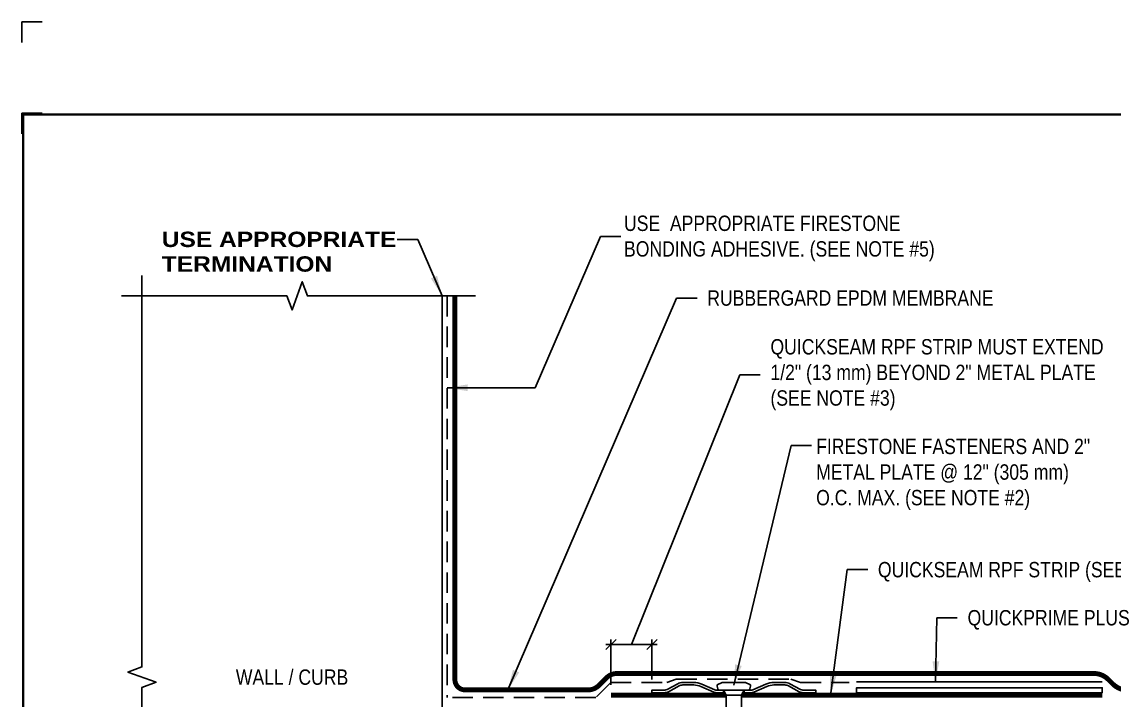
# Model space of a CAD drawing. Header units: inches. Extents: x 99.4 to 119.5, y -89.4 to -72.6.
# Drawn here: x 99.45 to 112.79, y -80.9 to -72.62 of the extents above; entities that cross this region are included whole.
import ezdxf
from ezdxf.enums import TextEntityAlignment as Align

# ---------------------------------------------------------------- set-up
doc = ezdxf.new("R2010")
doc.units = ezdxf.units.IN
doc.header["$MEASUREMENT"] = 0
doc.linetypes.add('HIDDEN', pattern=[0.375, 0.25, -0.125])
doc.layers.get('0').update_dxf_attribs({"linetype": 'CONTINUOUS'})
doc.layers.get('DEFPOINTS').update_dxf_attribs({"linetype": 'CONTINUOUS'})
for name, color, linetype in [('FSBP-ACCESSORY-FIRESTONE', 7, 'CONTINUOUS'), ('FSBP-ADHESIVE', 1, 'HIDDEN'), ('FSBP-ANNO-NOTE', 7, 'CONTINUOUS'), ('FSBP-MEMBRANE', 7, 'CONTINUOUS'), ('FSBP-TTLB-BORDER', 7, 'CONTINUOUS'), ('FSBP-TTLB-TEXT', 7, 'CONTINUOUS'), ('FSBP-WALL-CURB', 9, 'CONTINUOUS')]:
    doc.layers.add(name, color=color, linetype=linetype)
doc.styles.add('FSBP_ARIAL', font='arial.ttf')
doc.styles.add('FSBP_ARIAL_BOLD', font='')
doc.styles.add('FSBP_ARIAL_NAR', font='ARIALN.TTF')
doc.styles.get('FSBP_ARIAL_BOLD').set_extended_font_data('Arial Black')
doc.linetypes.add('ZIGZAG', pattern='A,0.0001,-0.2,[131,ltypeshp.shx,S=0.2,R=0,X=-0.2,Y=0],-0.4,[131,ltypeshp.shx,S=0.2,R=180,X=0.2,Y=0],-0.2', length=0.8001)
doc.dimstyles.new('FSBP-DIM', dxfattribs={"dimtxt": 0.1875, "dimasz": 0.125, "dimexe": 0.0625, "dimexo": 0.125, "dimgap": 0.125, "dimtad": 0, "dimdec": 0, "dimzin": 1, "dimdsep": 46, "dimlunit": 4, "dimtxsty": 'FSBP_ARIAL_NAR', "dimblk": 'OBLIQUE', "dimcen": 0.09375, "dimdle": 0.0625, "dimclrd": 256, "dimclre": 256, "dimclrt": 256, "dimadec": 0, "dimazin": 0, "dimtfac": 1, "dimtdec": 0, "dimtmove": 1, "dimatfit": 3, "dimfxl": 1, "dimtolj": 1, "dimtzin": 0, "dimlwd": -1, "dimlwe": -1, "dimarcsym": 0})
doc.dimstyles.new('FSBP-LEADER', dxfattribs={"dimtxt": 0.1875, "dimasz": 0.25, "dimexe": 0.0625, "dimexo": 0.125, "dimgap": 0.125, "dimtad": 0, "dimtih": 1, "dimtoh": 1, "dimdec": 4, "dimzin": 0, "dimdsep": 46, "dimlunit": 4, "dimtxsty": 'FSBP_ARIAL_NAR', "dimcen": 0.09375, "dimclrd": 256, "dimclre": 256, "dimclrt": 256, "dimadec": 0, "dimazin": 0, "dimtfac": 1, "dimtdec": 4, "dimtofl": 0, "dimtmove": 0, "dimatfit": 3, "dimfxl": 1, "dimtolj": 1, "dimtzin": 0, "dimlwd": -1, "dimlwe": -1, "dimarcsym": 0})

# ---------------------------------------------------------------- blocks, each defined once
blk = doc.blocks.new('_OBLIQUE')
at = {"color": 0, "linetype": 'ByBlock'}
blk.add_line((-0.5, -0.5), (0.5, 0.5), dxfattribs=at)
blk = doc.blocks.new('*D7')
at = {"layer": 'DEFPOINTS', "color": 0, "transparency": 16777216}
for p in [(107.1418943948368, -80.22047656231659), (107.1418943948368, -80.77322506081008), (106.6418943948368, -80.83822506081007)]:
    blk.add_point(p, dxfattribs=at)
at = {"layer": 'FSBP-ANNO-NOTE', "transparency": 16777216}
for p, q in [((106.8918943948368, -80.22047656231659), (108.2142865610205, -76.92685742706107)), ((108.2142865610205, -76.92685742706107), (108.4642865610205, -76.92685742706107)), ((106.6418943948368, -80.71322506081007), (106.6418943948368, -80.15797656231659)), ((107.1418943948368, -80.64822506081008), (107.1418943948368, -80.15797656231659)), ((106.5793943948368, -80.22047656231659), (107.2043943948368, -80.22047656231659))]:
    blk.add_line(p, q, dxfattribs=at)
at = {"layer": 'FSBP-ANNO-NOTE', "transparency": 16777216, "xscale": 0.125, "yscale": 0.125, "zscale": 0.125, "rotation": 180}
blk.add_blockref('_OBLIQUE', (106.6418943948368, -80.22047656231659), dxfattribs=at)
at = {"layer": 'FSBP-ANNO-NOTE', "transparency": 16777216, "xscale": 0.125, "yscale": 0.125, "zscale": 0.125}
blk.add_blockref('_OBLIQUE', (107.1418943948368, -80.22047656231659), dxfattribs=at)
at = {"layer": 'FSBP-ANNO-NOTE', "transparency": 16777216, "insert": (108.5892865610205, -76.92685742706107), "char_height": 0.1875, "attachment_point": 4, "style": 'FSBP_ARIAL_NAR'}
blk.add_mtext('\\A1;QUICKSEAM RPF STRIP MUST EXTEND\\P1/2" (13 mm) BEYOND 2" METAL PLATE\\P(SEE NOTE #3)', dxfattribs=at)
blk = doc.blocks.new('TTLB-EPDM_2')
at = {"layer": 'DEFPOINTS', "linetype": 'Continuous', "ltscale": 1.75}
blk.add_lwpolyline([(-0.015625, 13.88083333333333), (-0.015625, 14.13083333333333), (0.234375, 14.13083333333333)], dxfattribs=at)
at = {"layer": 'DEFPOINTS', "color": 1}
blk.add_lwpolyline([(0.234375, 13.015625), (-0.015625, 13.015625), (-0.015625, 12.765625)], dxfattribs=at)
at = {"layer": 'FSBP-TTLB-BORDER', "const_width": 0.03125}
blk.add_lwpolyline([(20, 0), (20, 13), (0, 13), (0, 0)], dxfattribs=at)
at = {"layer": 'FSBP-TTLB-TEXT'}
for tag, height, style, p in [('MAXIMUM_WARRANTY', 0.1875, 'FSBP_ARIAL_BOLD', (18.03987100774941, 0.2240244307510579)), ('ACCPT_SYSTEMS', 0.21875, 'FSBP_ARIAL', (12.49438170418193, -1.23218745252656))]:
    blk.add_attdef(tag, text='', height=height, dxfattribs=dict(at, style=style)).set_placement(p, align=Align.MIDDLE_LEFT)
for tag, height, style, p in [('DETAIL_DESCP_LINE_1', 0.21875, 'FSBP_ARIAL_BOLD', (10.33118450231211, -0.2831249841755152)), ('DETAIL_DESCP_LINE_2', 0.21875, 'FSBP_ARIAL_BOLD', (10.33118450231211, -0.6812499208775904)), ('ISSUE_REV_DATE', 0.21875, 'FSBP_ARIAL', (16.84069633627263, -0.7282559425942452)), ('DETAIL_NUMBER', 0.4375, 'FSBP_ARIAL', (18.91941590748775, -0.8931630692489421))]:
    blk.add_attdef(tag, text='', height=height, dxfattribs=dict(at, style=style)).set_placement(p, align=Align.MIDDLE_CENTER)
blk = doc.blocks.new('FSBP_AP_FASTENER_01')
at = {"layer": 'FSBP-ACCESSORY-FIRESTONE'}
for p, q in [((-0.125, 0.04849224421338505), (-0.09375, -0.01400775578661495)), ((0.09375, -0.01400775578661495), (0.125, 0.04849224421338505)), ((-0.09375, -0.01400775578661495), (-0.09375, -0.264007755786615)), ((-0.09375, -0.01400775578661495), (0.09375, -0.01400775578661495)), ((0.09375, -0.01400775578661495), (0.09375, -0.264007755786615)), ((-0.09375, -0.264007755786615), (-0.0703125, -0.2840970415008996)), ((-0.0703125, -0.3156643085181585), (-0.0703125, -0.3472315755354103)), ((-0.0703125, -0.3787988425526763), (-0.0703125, -0.410366109569928)), ((0.0703125, -0.2955750228038667), (0.0703125, -0.3271422898211327)), ((0.0703125, -0.3587095568383845), (0.0703125, -0.3902768238556433)), ((-0.0703125, -0.4419333765871798), (-0.0703125, -0.4735006436044458)), ((-0.0703125, -0.5050679106216975), (-0.0703125, -0.5366351776389564)), ((0.0703125, -0.4218440908729022), (0.0703125, -0.453411357890154)), ((0.0703125, -0.4849786249074128), (0.0703125, -0.5165458919246717)), ((-0.0703125, -0.5682024446562153), (-0.0703125, -0.599769711673467)), ((-0.0703125, -0.631336978690733), (-0.0703125, -0.6629042457079848)), ((0.0703125, -0.5481131589419235), (0.0703125, -0.5796804259591894)), ((0.0703125, -0.6112476929764412), (0.0703125, -0.6428149599937001)), ((-0.0703125, -0.6944715127252366), (-0.0703125, -0.7260387797425025)), ((-0.0703125, -0.7576060467597543), (-0.0703125, -0.7891733137770132)), ((0.0703125, -0.674382227010959), (0.0703125, -0.7059494940282107)), ((0.0703125, -0.7375167610454696), (0.0703125, -0.7690840280627285)), ((-0.0703125, -0.820740580794272), (-0.0703125, -0.8523078478115238)), ((-0.0703125, -0.8838751148287898), (-0.0703125, -0.9154423818460415)), ((0.0703125, -0.8006512950799802), (0.0703125, -0.8322185620972462)), ((0.0703125, -0.863785829114498), (0.0703125, -0.8953530961317568)), ((0.0703125, -0.9269203631490157), (0.0703125, -0.9584876301662675)), ((-0.0703125, -0.9470096488632933), (-0.0703125, -0.9785769158805593)), ((-0.0703125, -1.010144182897811), (-0.0703125, -1.04171144991507)), ((0.0703125, -0.9900548971835264), (0.0703125, -1.021622164200785)), ((0.0703125, -1.053189431218037), (0.0703125, -1.084756698235303)), ((-0.0703125, -1.073278716932329), (-0.0703125, -1.104845983949581)), ((-0.0703125, -1.136413250966847), (-0.0703125, -1.167980517984098)), ((-0.0703125, -1.19954778500135), (-0.0703125, -1.231115052018616)), ((0.0703125, -1.116323965252555), (0.0703125, -1.147891232269814)), ((0.0703125, -1.179458499287072), (0.0703125, -1.211025766304324)), ((-0.0703125, -1.262682319035868), (-0.0703125, -1.294249586053127)), ((-0.0703125, -1.325816853070386), (-0.0703125, -1.357384120087637)), ((0.0703125, -1.242593033321583), (0.0703125, -1.274160300338842)), ((0.0703125, -1.305727567356094), (0.0703125, -1.33729483437336)), ((-0.0703125, -1.388951387104903), (-0.0703125, -1.420518654122155)), ((-0.0703125, -1.452085921139407), (-0.0703125, -1.483653188156673)), ((0.0703125, -1.368862101390611), (0.0703125, -1.40042936840787)), ((0.0703125, -1.431996635425129), (0.0703125, -1.463563902442381)), ((-0.0703125, -1.515220455173925), (-0.0703125, -1.546787722191183)), ((-0.0703125, -1.578354989208442), (-0.0703125, -1.609922256225694)), ((0.0703125, -1.49513116945964), (0.0703125, -1.526698436476899)), ((0.0703125, -1.558265703494151), (0.0703125, -1.589832970511416)), ((-0.0703125, -1.64148952324296), (-0.0703125, -1.673056790260212)), ((-0.0703125, -1.704624057277464), (-0.0703125, -1.73619132429473)), ((0.0703125, -1.621400237528668), (0.0703125, -1.652967504545927)), ((0.0703125, -1.684534771563186), (0.0703125, -1.716102038580438)), ((-0.0703125, -1.767758591311981), (-0.0703125, -1.79932585832924)), ((-0.0703125, -1.830893125346499), (-0.0703125, -1.862460392363751)), ((0.0703125, -1.747669305597697), (0.0703125, -1.779236572614955)), ((0.0703125, -1.810803839632207), (0.0703125, -1.842371106649473)), ((-0.0703125, -1.894027659381017), (-0.0703125, -1.925594926398269)), ((-0.0703125, -1.95716219341552), (-0.0703125, -1.988729460432786)), ((0.0703125, -1.873938373666725), (0.0703125, -1.905505640683984)), ((0.0703125, -1.937072907701243), (0.0703125, -1.968640174718495)), ((0.0703125, -2.000207441735753), (0.0703125, -2.031774708753012)), ((-0.0703125, -2.020296727450038), (-0.0703125, -2.051863994467297)), ((-0.0703125, -2.083431261484556), (-0.0703125, -2.114998528501808)), ((0.0703125, -2.063341975770264), (0.0703125, -2.09490924278753)), ((0.0703125, -2.126476509804782), (0.0703125, -2.158043776822041)), ((-0.0703125, -2.146565795519074), (-0.0703125, -2.178133062536325)), ((-0.0703125, -2.209700329553577), (-0.0703125, -2.241267596570843)), ((0.0703125, -2.189611043839299), (0.0703125, -2.221178310856551)), ((0.0703125, -2.25274557787381), (0.0703125, -2.284312844891069)), ((-0.0703125, -2.272834863588095), (-0.0703125, -2.304402130605354)), ((-0.0703125, -2.335969397622613), (-0.0703125, -2.367536664639864)), ((-0.0703125, -2.39910393165713), (-0.0703125, -2.430671198674382)), ((0.0703125, -2.315880111908321), (0.0703125, -2.347447378925587)), ((0.0703125, -2.379014645942839), (0.0703125, -2.410581912960097)), ((-0.0703125, -2.462238465691634), (-0.0703125, -2.4938057327089)), ((-0.0703125, -2.525372999726152), (-0.0703125, -2.55694026674341)), ((0.0703125, -2.442149179977356), (0.0703125, -2.473716446994608)), ((0.0703125, -2.505283714011867), (0.0703125, -2.536850981029126)), ((-0.0703125, -2.588507533760669), (-0.0703125, -2.620074800777921)), ((-0.0703125, -2.651642067795187), (-0.0703125, -2.683209334812439)), ((0.0703125, -2.568418248046378), (0.0703125, -2.599985515063644)), ((0.0703125, -2.631552782080895), (0.0703125, -2.663120049098154)), ((-0.0703125, -2.714776601829691), (-0.0703125, -2.746343868846957)), ((-0.0703125, -2.777911135864208), (-0.0703125, -2.809478402881467)), ((0.0703125, -2.694687316115413), (0.0703125, -2.726254583132665)), ((0.0703125, -2.757821850149924), (0.0703125, -2.789389117167183)), ((-0.0703125, -2.841045669898726), (-0.0703125, -2.872612936915978)), ((-0.0703125, -2.904180203933244), (-0.0703125, -2.935747470950496)), ((0.0703125, -2.820956384184434), (0.0703125, -2.8525236512017)), ((0.0703125, -2.884090918218952), (0.0703125, -2.915658185236211)), ((-0.0703125, -2.967314737967747), (-0.0703125, -2.998882004985013)), ((-0.0625, -3.154632755786622), (-0.0625, -3.013549567065063)), ((0, -3.201507755786615), (0.02460623630038583, -3.00110581902215)), ((0.0625, -3.154632755786601), (0.0625, -2.995692424207924)), ((0.0703125, -2.94722545225347), (0.0703125, -2.978792719270722)), ((0, -3.201507755786615), (-0.06250000000001421, -3.154632755786615)), ((0.0625, -3.154632755786615), (0, -3.201507755786615))]:
    blk.add_line(p, q, dxfattribs=at)
blk.add_lwpolyline([(0.1875, 0.04849224421338505, 0.1250000000000271), (0.203125, 0.110992244213385), (0.140625, 0.142242244213385), (-0.140625, 0.142242244213385), (-0.203125, 0.110992244213385, 0.1250000000000271), (-0.1875, 0.04849224421338505)], format="xyb", close=True, dxfattribs=at)
for points in [[(-0.109375, -0.3054610321523867), (-0.0703125, -0.2840970415008996), (0.0703125, -0.264007755786615), (0.109375, -0.2742110321523867), (0.0703125, -0.2955750228038667), (-0.0703125, -0.3156643085181585)], [(-0.109375, -0.3685955661869045), (-0.0703125, -0.3472315755354103), (0.0703125, -0.3271422898211327), (0.109375, -0.3373455661869045), (0.0703125, -0.3587095568383845), (-0.0703125, -0.3787988425526763)], [(-0.109375, -0.431730100221408), (-0.0703125, -0.410366109569928), (0.0703125, -0.3902768238556433), (0.109375, -0.400480100221408), (0.0703125, -0.4218440908729022), (-0.0703125, -0.4419333765871798)], [(-0.109375, -0.4948646342559258), (-0.0703125, -0.4735006436044458), (0.0703125, -0.453411357890154), (0.109375, -0.4636146342559258), (0.0703125, -0.4849786249074128), (-0.0703125, -0.5050679106216975)], [(-0.109375, -0.5579991682904435), (-0.0703125, -0.5366351776389564), (0.0703125, -0.5165458919246717), (0.109375, -0.5267491682904435), (0.0703125, -0.5481131589419235), (-0.0703125, -0.5682024446562153)], [(-0.109375, -0.6211337023249612), (-0.0703125, -0.599769711673467), (0.0703125, -0.5796804259591894), (0.109375, -0.5898837023249612), (0.0703125, -0.6112476929764412), (-0.0703125, -0.631336978690733)], [(-0.109375, -0.6842682363594648), (-0.0703125, -0.6629042457079848), (0.0703125, -0.6428149599937001), (0.109375, -0.6530182363594648), (0.0703125, -0.674382227010959), (-0.0703125, -0.6944715127252366)], [(-0.109375, -0.7474027703939825), (-0.0703125, -0.7260387797425025), (0.0703125, -0.7059494940282107), (0.109375, -0.7161527703939825), (0.0703125, -0.7375167610454696), (-0.0703125, -0.7576060467597543)], [(-0.109375, -0.8105373044285002), (-0.0703125, -0.7891733137770132), (0.0703125, -0.7690840280627285), (0.109375, -0.7792873044285002), (0.0703125, -0.8006512950799802), (-0.0703125, -0.820740580794272)], [(-0.109375, -0.873671838463018), (-0.0703125, -0.8523078478115238), (0.0703125, -0.8322185620972462), (0.109375, -0.842421838463018), (0.0703125, -0.863785829114498), (-0.0703125, -0.8838751148287898)], [(-0.109375, -0.9368063724975215), (-0.0703125, -0.9154423818460415), (0.0703125, -0.8953530961317568), (0.109375, -0.9055563724975215), (0.0703125, -0.9269203631490157), (-0.0703125, -0.9470096488632933)], [(-0.109375, -0.9999409065320393), (-0.0703125, -0.9785769158805593), (0.0703125, -0.9584876301662675), (0.109375, -0.9686909065320393), (0.0703125, -0.9900548971835264), (-0.0703125, -1.010144182897811)], [(-0.109375, -1.063075440566557), (-0.0703125, -1.04171144991507), (0.0703125, -1.021622164200785), (0.109375, -1.031825440566557), (0.0703125, -1.053189431218037), (-0.0703125, -1.073278716932329)], [(-0.109375, -1.126209974601075), (-0.0703125, -1.104845983949581), (0.0703125, -1.084756698235303), (0.109375, -1.094959974601075), (0.0703125, -1.116323965252555), (-0.0703125, -1.136413250966847)], [(-0.109375, -1.189344508635578), (-0.0703125, -1.167980517984098), (0.0703125, -1.147891232269814), (0.109375, -1.158094508635578), (0.0703125, -1.179458499287072), (-0.0703125, -1.19954778500135)], [(-0.109375, -1.252479042670096), (-0.0703125, -1.231115052018616), (0.0703125, -1.211025766304324), (0.109375, -1.221229042670096), (0.0703125, -1.242593033321583), (-0.0703125, -1.262682319035868)], [(-0.109375, -1.315613576704614), (-0.0703125, -1.294249586053127), (0.0703125, -1.274160300338842), (0.109375, -1.284363576704614), (0.0703125, -1.305727567356094), (-0.0703125, -1.325816853070386)], [(-0.109375, -1.378748110739132), (-0.0703125, -1.357384120087637), (0.0703125, -1.33729483437336), (0.109375, -1.347498110739132), (0.0703125, -1.368862101390611), (-0.0703125, -1.388951387104903)], [(-0.109375, -1.441882644773635), (-0.0703125, -1.420518654122155), (0.0703125, -1.40042936840787), (0.109375, -1.410632644773635), (0.0703125, -1.431996635425129), (-0.0703125, -1.452085921139407)], [(-0.109375, -1.505017178808153), (-0.0703125, -1.483653188156673), (0.0703125, -1.463563902442381), (0.109375, -1.473767178808153), (0.0703125, -1.49513116945964), (-0.0703125, -1.515220455173925)], [(-0.109375, -1.568151712842671), (-0.0703125, -1.546787722191183), (0.0703125, -1.526698436476899), (0.109375, -1.536901712842671), (0.0703125, -1.558265703494151), (-0.0703125, -1.578354989208442)], [(-0.109375, -1.631286246877188), (-0.0703125, -1.609922256225694), (0.0703125, -1.589832970511416), (0.109375, -1.600036246877188), (0.0703125, -1.621400237528668), (-0.0703125, -1.64148952324296)], [(-0.109375, -1.694420780911692), (-0.0703125, -1.673056790260212), (0.0703125, -1.652967504545927), (0.109375, -1.663170780911692), (0.0703125, -1.684534771563186), (-0.0703125, -1.704624057277464)], [(-0.109375, -1.75755531494621), (-0.0703125, -1.73619132429473), (0.0703125, -1.716102038580438), (0.109375, -1.72630531494621), (0.0703125, -1.747669305597697), (-0.0703125, -1.767758591311981)], [(-0.109375, -1.820689848980727), (-0.0703125, -1.79932585832924), (0.0703125, -1.779236572614955), (0.109375, -1.789439848980727), (0.0703125, -1.810803839632207), (-0.0703125, -1.830893125346499)], [(-0.109375, -1.883824383015245), (-0.0703125, -1.862460392363751), (0.0703125, -1.842371106649473), (0.109375, -1.852574383015245), (0.0703125, -1.873938373666725), (-0.0703125, -1.894027659381017)], [(-0.109375, -1.946958917049749), (-0.0703125, -1.925594926398269), (0.0703125, -1.905505640683984), (0.109375, -1.915708917049749), (0.0703125, -1.937072907701243), (-0.0703125, -1.95716219341552)], [(-0.109375, -2.010093451084266), (-0.0703125, -1.988729460432786), (0.0703125, -1.968640174718495), (0.109375, -1.978843451084266), (0.0703125, -2.000207441735753), (-0.0703125, -2.020296727450038)], [(-0.109375, -2.073227985118784), (-0.0703125, -2.051863994467297), (0.0703125, -2.031774708753012), (0.109375, -2.041977985118784), (0.0703125, -2.063341975770264), (-0.0703125, -2.083431261484556)], [(-0.109375, -2.136362519153302), (-0.0703125, -2.114998528501808), (0.0703125, -2.09490924278753), (0.109375, -2.105112519153302), (0.0703125, -2.126476509804782), (-0.0703125, -2.146565795519074)], [(-0.109375, -2.199497053187805), (-0.0703125, -2.178133062536325), (0.0703125, -2.158043776822041), (0.109375, -2.168247053187805), (0.0703125, -2.189611043839299), (-0.0703125, -2.209700329553577)], [(-0.109375, -2.262631587222323), (-0.0703125, -2.241267596570843), (0.0703125, -2.221178310856551), (0.109375, -2.231381587222323), (0.0703125, -2.25274557787381), (-0.0703125, -2.272834863588095)], [(-0.109375, -2.325766121256841), (-0.0703125, -2.304402130605354), (0.0703125, -2.284312844891069), (0.109375, -2.294516121256841), (0.0703125, -2.315880111908321), (-0.0703125, -2.335969397622613)], [(-0.109375, -2.388900655291359), (-0.0703125, -2.367536664639864), (0.0703125, -2.347447378925587), (0.109375, -2.357650655291359), (0.0703125, -2.379014645942839), (-0.0703125, -2.39910393165713)], [(-0.109375, -2.452035189325862), (-0.0703125, -2.430671198674382), (0.0703125, -2.410581912960097), (0.109375, -2.420785189325862), (0.0703125, -2.442149179977356), (-0.0703125, -2.462238465691634)], [(-0.109375, -2.51516972336038), (-0.0703125, -2.4938057327089), (0.0703125, -2.473716446994608), (0.109375, -2.48391972336038), (0.0703125, -2.505283714011867), (-0.0703125, -2.525372999726152)], [(-0.109375, -2.578304257394898), (-0.0703125, -2.55694026674341), (0.0703125, -2.536850981029126), (0.109375, -2.547054257394898), (0.0703125, -2.568418248046378), (-0.0703125, -2.588507533760669)], [(-0.109375, -2.641438791429415), (-0.0703125, -2.620074800777921), (0.0703125, -2.599985515063644), (0.109375, -2.610188791429415), (0.0703125, -2.631552782080895), (-0.0703125, -2.651642067795187)], [(-0.109375, -2.704573325463919), (-0.0703125, -2.683209334812439), (0.0703125, -2.663120049098154), (0.109375, -2.673323325463919), (0.0703125, -2.694687316115413), (-0.0703125, -2.714776601829691)], [(-0.109375, -2.767707859498437), (-0.0703125, -2.746343868846957), (0.0703125, -2.726254583132665), (0.109375, -2.736457859498437), (0.0703125, -2.757821850149924), (-0.0703125, -2.777911135864208)], [(-0.109375, -2.830842393532954), (-0.0703125, -2.809478402881467), (0.0703125, -2.789389117167183), (0.109375, -2.799592393532954), (0.0703125, -2.820956384184434), (-0.0703125, -2.841045669898726)], [(-0.109375, -2.893976927567472), (-0.0703125, -2.872612936915978), (0.0703125, -2.8525236512017), (0.109375, -2.862726927567472), (0.0703125, -2.884090918218952), (-0.0703125, -2.904180203933244)], [(-0.099609375, -2.955716372316267), (-0.0703125, -2.935747470950496), (0.0703125, -2.915658185236211), (0.099609375, -2.927256550887698), (0.0703125, -2.94722545225347), (-0.0703125, -2.967314737967747)], [(-0.0849609375, -3.008866455667892), (-0.0703125, -2.998882004985013), (0.0703125, -2.978792719270722), (0.0849609375, -2.984591902096462), (0.0703125, -2.994576352779355), (-0.0703125, -3.014665638493632)]]:
    blk.add_lwpolyline(points, close=True, dxfattribs=at)
blk.add_lwpolyline([(-0.09375, -0.264007755786615), (0.09375, -0.264007755786615)], dxfattribs=at)
blk = doc.blocks.new('FSBP_AP_FASTENER_W_2inPLATE_1')
blk.add_line((-0.125, 0.03125), (0.125, 0.03125))
at = {"layer": 'FSBP-ACCESSORY-FIRESTONE'}
for p, q in [((-0.125, 0), (-0.109375, 0)), ((0.125, 0), (0.1093749999999858, 0))]:
    blk.add_line(p, q, dxfattribs=at)
for points in [[(-1, 0), (-0.8440621258972953, 0, 0.125489241710454), (-0.7991697386460004, 0.01144729003925704), (-0.6692681354566616, 0.08230270996074296, -0.1254892417105026), (-0.6243757482053525, 0.09375), (-0.4888144254886129, 0.09375, -0.1015700823222099), (-0.4026445789244235, 0.07606297531646078), (-0.24285132786963, 0.007580153435810644, 0.1015700823222143), (-0.2059213936278326, 0), (-0.125, 0), (-0.125, 0.03125), (-0.2059213936278326, 0.03125, -0.1015700823222341), (-0.2305413497890356, 0.03630343562389271), (-0.3903346008438291, 0.1047862575045144, 0.1015700823222067), (-0.4888144254886129, 0.125), (-0.6243757482053525, 0.125, 0.1254892417105185), (-0.6842322645404408, 0.109736946614305), (-0.8141338677297654, 0.0388815266928475, -0.1254892417104541), (-0.8440621258972953, 0.03125), (-1, 0.03125)], [(1, 0), (0.8440621258972953, 0, -0.125489241710454), (0.7991697386460004, 0.01144729003925704), (0.6692681354566616, 0.08230270996074296, 0.1254892417105026), (0.6243757482053525, 0.09375), (0.4888144254886129, 0.09375, 0.1015700823222099), (0.4026445789244235, 0.07606297531646078), (0.24285132786963, 0.007580153435810644, -0.1015700823222143), (0.2059213936278326, 0), (0.125, 0), (0.125, 0.03125), (0.2059213936278326, 0.03125, 0.1015700823222341), (0.2305413497890356, 0.03630343562389271), (0.3903346008438291, 0.1047862575045144, -0.1015700823222067), (0.4888144254886129, 0.125), (0.6243757482053525, 0.125, -0.1254892417105185), (0.6842322645404408, 0.109736946614305), (0.8141338677297654, 0.0388815266928475, 0.1254892417104541), (0.8440621258972953, 0.03125), (1, 0.03125)]]:
    blk.add_lwpolyline(points, format="xyb", close=True, dxfattribs=at)
blk.add_blockref('FSBP_AP_FASTENER_01', (0, -0.01724224421337794), dxfattribs=at)

msp = doc.modelspace()

# ---------------------------------------------------------------- linework, layer by layer
at = {"layer": 'FSBP-ADHESIVE', "linetype": 'HIDDEN'}
for p, q in [((104.6418943948368, -75.96478451724933), (104.6418943948368, -80.86822506080999)), ((106.6399382672805, -80.68322506081005), (106.4549382672806, -80.86822506080999)), ((106.6399382672805, -80.68322506081005), (107.3232722000893, -80.68322506081005)), ((107.3232722000893, -80.68322506081005), (107.439844714291, -80.64238179565653)), ((107.439844714291, -80.64238179565653), (108.8400318202699, -80.64238179565653)), ((108.8400318202699, -80.64238179565653), (108.9566043344716, -80.68322506081005)), ((108.9566043344716, -80.68322506081005), (109.5502620502216, -80.68322506081005)), ((106.4549382672806, -80.86822506080999), (104.6418943948368, -80.86822506080999))]:
    msp.add_line(p, q, dxfattribs=at)
at = {"layer": 'FSBP-ADHESIVE', "linetype": 'ZIGZAG', "ltscale": 0.17}
msp.add_line((109.6418943948368, -80.67599088034449), (112.6418943948368, -80.67599088034449), dxfattribs=at)
at = {"layer": 'FSBP-MEMBRANE', "linetype": 'Continuous', "const_width": 0.06}
msp.add_lwpolyline([(115.377985758588, -80.77572506081002), (112.94732278543, -80.77572506081002, -0.1989123673796558), (112.7705460901334, -80.70250175610668), (112.7151176995401, -80.64707336551344, 0.1989123673796574), (112.5383410042435, -80.57385006081005), (106.7176033102255, -80.57385006081005, 0.1989123673796491), (106.585020788753, -80.6287675393376), (106.4942307458081, -80.71955758228249, -0.1989123673796491), (106.3616482243356, -80.77447506080999), (104.8606443948368, -80.77447506080999, -0.4142135623730951), (104.7356443948368, -80.64947506080999), (104.7356443948368, -75.96478451724933)], format="xyb", dxfattribs=at)
at = {"layer": 'FSBP-MEMBRANE', "const_width": 0.06}
for points in [[(106.6418943948368, -80.83822506081007), (108.0481443948368, -80.83822506081007)], [(108.2356443948368, -80.83822506081007), (112.6418943948368, -80.83822506081007)]]:
    msp.add_lwpolyline(points, dxfattribs=at)
at = {"layer": 'FSBP-MEMBRANE'}
msp.add_lwpolyline([(109.6418943948368, -80.80822506081005), (112.6418943948368, -80.80822506081005), (112.6418943948368, -80.74822506081004), (109.6418943948368, -80.74822506081004)], close=True, dxfattribs=at)
at = {"layer": 'FSBP-WALL-CURB'}
msp.add_line((104.5793943948368, -75.96478451724933), (104.5793943948368, -85.27226609656064), dxfattribs=at)
for points in [[(100.9140840568644, -85.52226609656064), (100.9140840568644, -80.74352530690497), (101.0858013955804, -80.68102530690497), (100.7423667181485, -80.55602530690497), (100.9140840568644, -80.49352530690497), (100.9140840568644, -75.71478451724933)], [(100.6640840568645, -75.96478451724933), (102.684089846083, -75.96478451724933), (102.746589846083, -76.13650185596525), (102.871589846083, -75.7930671785334), (102.934089846083, -75.96478451724933), (104.9856443948368, -75.96478451724933)]]:
    msp.add_lwpolyline(points, dxfattribs=at)

# ---------------------------------------------------------------- block references
at = {"ltscale": 1.75}
msp.add_blockref('TTLB-EPDM_2', (99.462701130455, -86.75070450356525), dxfattribs=at)
at = {"layer": 'FSBP-ACCESSORY-FIRESTONE'}
msp.add_blockref('FSBP_AP_FASTENER_W_2inPLATE_1', (108.1418943948368, -80.80822506081009), dxfattribs=at)

# ---------------------------------------------------------------- texts
at = {"layer": 'FSBP-ANNO-NOTE'}
for s, style, p in [('USE APPROPRIATE', 'FSBP_ARIAL_BOLD', (101.1558457184153, -75.27463073517667)), ('TERMINATION', 'FSBP_ARIAL_BOLD', (101.1558457184153, -75.57541198517667)), ('RUBBERGARD EPDM MEMBRANE', 'FSBP_ARIAL_NAR', (107.8177902851314, -75.99115412593837)), ('QUICKSEAM RPF STRIP (SEE NOTE #3)', 'FSBP_ARIAL_NAR', (109.9015151771743, -79.30649196537868)), ('QUICKPRIME PLUS', 'FSBP_ARIAL_NAR', (110.996459704673, -79.8934978759384))]:
    msp.add_text(s, height=0.1875, dxfattribs=dict(at, style=style)).set_placement(p, align=Align.MIDDLE_LEFT)
at = {"layer": 'FSBP-ANNO-NOTE', "style": 'FSBP_ARIAL_NAR'}
msp.add_text('WALL / CURB', height=0.1875, dxfattribs=at).set_placement((102.7467392258507, -80.61852530690497), align=Align.MIDDLE_CENTER)
at = {"layer": 'FSBP-ANNO-NOTE', "char_height": 0.1875, "attachment_point": 1, "style": 'FSBP_ARIAL_NAR'}
for s, width, gutter_width, heights, insert in [('\\pt0.375;USE  APPROPRIATE FIRESTONE BONDING ADHESIVE. (SEE NOTE #5)', 4.01171875, 23.08110225731588, [0.6171875000000018], (106.8008381361857, -74.98501903370203)), ('\\pt0.375;FIRESTONE FASTENERS AND 2" METAL PLATE @ 12" (305 mm) O.C. MAX. (SEE NOTE #2) ', 3.508583834513956, 25.61258359297398, [0.927466547478291], (109.1471411333209, -77.70856285956324))]:
    msp.add_mtext_dynamic_manual_height_columns(s, width=width, gutter_width=gutter_width, heights=heights, dxfattribs=dict(at, insert=insert))

# ---------------------------------------------------------------- dimensions: what is measured, and where the dimension line sits
at = {"layer": 'FSBP-ANNO-NOTE'}
dim = msp.add_linear_dim(base=(107.1418943948368, -80.22047656231659), p1=(106.6418943948368, -80.83822506081007), p2=(107.1418943948368, -80.77322506081008), text='QUICKSEAM RPF STRIP MUST EXTEND\\P1/2" (13 mm) BEYOND 2" METAL PLATE\\P(SEE NOTE #3)', dimstyle='FSBP-DIM', dxfattribs=at)
dim.commit()
dim.dimension.update_dxf_attribs({"geometry": '*D7', "text_midpoint": (108.5892865610205, -76.92685742706107), "dimtype": 160})

# ---------------------------------------------------------------- leaders
for points in [[(104.5793943948368, -75.96478451724933), (104.2823173490237, -75.27463073517667), (104.0323173490237, -75.27463073517667)], [(104.6418943948368, -77.08638091909596), (105.7176742587035, -77.08638091909596), (106.5120446322021, -75.24115412593837), (106.7620446322021, -75.24115412593837)], [(105.3838073607171, -80.77447506080999), (107.4427902851314, -75.9911541259384), (107.6927902851314, -75.9911541259384)], [(108.1401377147938, -80.71521341035758), (108.8402172749932, -77.7919353759384), (109.0902172749932, -77.7919353759384)], [(109.32180752266, -80.84476725172435), (109.5265151771743, -79.30649196537868), (109.7765151771743, -79.30649196537868)], [(110.6044964205381, -80.67599088034449), (110.621459704673, -79.8934978759384), (110.871459704673, -79.8934978759384)]]:
    msp.add_leader(points, dimstyle='FSBP-LEADER', dxfattribs=at)

doc.saveas('drawing.dxf')
